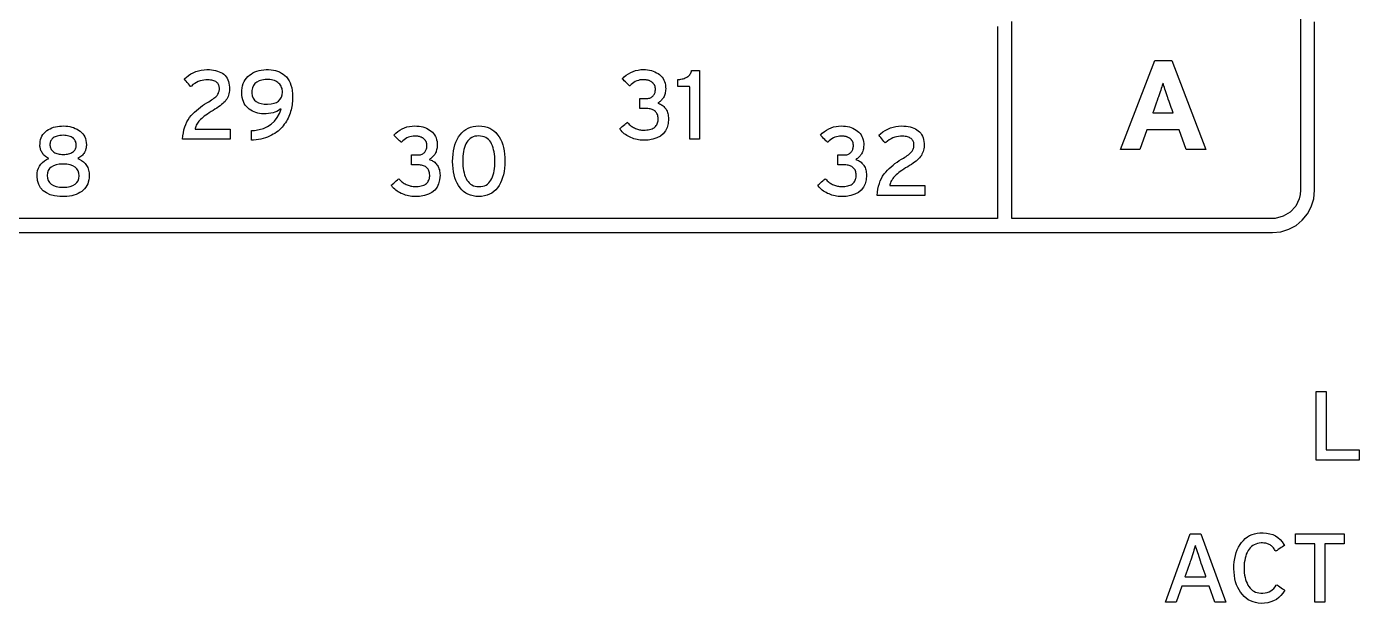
# Model space of a CAD drawing. Extents: x 1 to 47.7, y 0.2 to 33.4.
# Drawn here: x 35.679 to 37.569, y 12.857 to 13.676 of the extents above; entities that cross this region are included whole.
import ezdxf

# ---------------------------------------------------------------- set-up
doc = ezdxf.new("R2010")
doc.units = 0
doc.header["$MEASUREMENT"] = 0
doc.layers.add('6_0____DWG', color=7, linetype='CONTINUOUS')

msp = doc.modelspace()

# ---------------------------------------------------------------- linework, layer by layer
at = {"layer": '6_0____DWG'}
for points in [[(37.4859, 13.6965), (37.4859, 13.6566), (37.4859, 13.6194), (37.4859, 13.5851), (37.4859, 13.5539), (37.4859, 13.5262), (37.4859, 13.5136), (37.4859, 13.502), (37.4859, 13.4914), (37.4859, 13.4817), (37.4859, 13.4731), (37.4859, 13.4655), (37.4859, 13.459), (37.4859, 13.4537), (37.4859, 13.4494), (37.4859, 13.4464), (37.4859, 13.4445), (37.4859, 13.4439), (37.4859, 13.4439), (37.4855, 13.4378), (37.4841, 13.432), (37.4791, 13.4215), (37.4714, 13.413), (37.4615, 13.407), (37.45, 13.4041), (37.447, 13.4039), (37.4449, 13.4039), (37.4428, 13.4039), (37.4395, 13.4039), (37.4353, 13.4039), (37.4301, 13.4039), (37.4169, 13.4039), (37.4006, 13.4039), (37.3815, 13.4039), (37.3602, 13.4039), (37.337, 13.4039), (37.3125, 13.4039), (37.2611, 13.4039), (37.2097, 13.4039), (37.1851, 13.4039), (37.1619, 13.4039), (37.1406, 13.4039), (37.1215, 13.4039), (37.1052, 13.4039), (37.0921, 13.4039), (37.0868, 13.4039), (37.0826, 13.4039), (37.0794, 13.4039), (37.0772, 13.4039), (37.0762, 13.4039), (37.0762, 13.4041), (37.0762, 13.4072), (37.0762, 13.4137), (37.0762, 13.4233), (37.0762, 13.4355), (37.0762, 13.4501), (37.0762, 13.4666), (37.0762, 13.4847), (37.0762, 13.5241), (37.0762, 13.5656), (37.0762, 13.606), (37.0762, 13.625), (37.0762, 13.6426), (37.0762, 13.6585), (37.0762, 13.6723), (37.0762, 13.6837)], [(35.608, 13.3839), (35.7068, 13.3839), (35.8036, 13.3839), (35.8983, 13.3839), (35.9909, 13.3839), (36.0812, 13.3839), (36.1692, 13.3839), (36.2548, 13.3839), (36.338, 13.3839), (36.4188, 13.3839), (36.497, 13.3839), (36.5726, 13.3839), (36.6455, 13.3839), (36.7157, 13.3839), (36.783, 13.3839), (36.8475, 13.3839), (36.9091, 13.3839), (36.9677, 13.3839), (37.0232, 13.3839), (37.0756, 13.3839), (37.1248, 13.3839), (37.1708, 13.3839), (37.1926, 13.3839), (37.2135, 13.3839), (37.2335, 13.3839), (37.2528, 13.3839), (37.2711, 13.3839), (37.2886, 13.3839), (37.3052, 13.3839), (37.321, 13.3839), (37.3358, 13.3839), (37.3497, 13.3839), (37.3628, 13.3839), (37.3749, 13.3839), (37.3861, 13.3839), (37.3963, 13.3839), (37.4056, 13.3839), (37.414, 13.3839), (37.4214, 13.3839), (37.4279, 13.3839), (37.4334, 13.3839), (37.4379, 13.3839), (37.4414, 13.3839), (37.4439, 13.3839), (37.4454, 13.3839), (37.446, 13.3839), (37.458, 13.3851), (37.4693, 13.3886), (37.4795, 13.3941), (37.4884, 13.4015), (37.4957, 13.4104), (37.5012, 13.4206), (37.5047, 13.4318), (37.5059, 13.4439), (37.5059, 13.445), (37.5059, 13.4483), (37.5059, 13.4537), (37.5059, 13.4611), (37.5059, 13.4705), (37.5059, 13.4817), (37.5059, 13.4948), (37.5059, 13.5096), (37.5059, 13.5262), (37.5059, 13.5443), (37.5059, 13.564), (37.5059, 13.5851), (37.5059, 13.6076), (37.5059, 13.6315), (37.5059, 13.6566), (37.5059, 13.683)], [(37.0562, 13.6764), (37.0562, 13.6633), (37.0562, 13.6481), (37.0562, 13.631), (37.0562, 13.6125), (37.0562, 13.5928), (37.0562, 13.5517), (37.0562, 13.5106), (37.0562, 13.491), (37.0562, 13.4725), (37.0562, 13.4554), (37.0562, 13.4401), (37.0562, 13.4271), (37.0562, 13.4166), (37.0562, 13.409), (37.0562, 13.4047), (37.0562, 13.4039), (37.0557, 13.4039), (37.0532, 13.4039), (37.0487, 13.4039), (37.0421, 13.4039), (37.0334, 13.4039), (37.0228, 13.4039), (37.0101, 13.4039), (36.9955, 13.4039), (36.979, 13.4039), (36.9605, 13.4039), (36.9402, 13.4039), (36.918, 13.4039), (36.8939, 13.4039), (36.8681, 13.4039), (36.8404, 13.4039), (36.811, 13.4039), (36.7799, 13.4039), (36.747, 13.4039), (36.7125, 13.4039), (36.6763, 13.4039), (36.6384, 13.4039), (36.599, 13.4039), (36.5579, 13.4039), (36.5153, 13.4039), (36.4712, 13.4039), (36.4255, 13.4039), (36.3784, 13.4039), (36.3298, 13.4039), (36.2797, 13.4039), (36.2283, 13.4039), (36.1754, 13.4039), (36.1212, 13.4039), (36.0656, 13.4039), (36.0088, 13.4039), (35.9506, 13.4039), (35.8912, 13.4039), (35.8306, 13.4039), (35.7687, 13.4039), (35.7056, 13.4039), (35.6414, 13.4039)], [(37.3239, 13.5018), (37.3139, 13.5299), (37.2677, 13.5299), (37.2578, 13.5018), (37.2307, 13.5018), (37.2791, 13.6281), (37.3036, 13.6281), (37.3517, 13.5018), (37.3239, 13.5018)], [(37.5083, 13.0609), (37.5083, 13.1581), (37.5224, 13.1581), (37.5224, 13.0752), (37.5693, 13.0752), (37.5693, 13.0609), (37.5083, 13.0609)], [(37.3645, 12.859), (37.3563, 12.882), (37.3174, 12.882), (37.3094, 12.859), (37.2942, 12.859), (37.3292, 12.9561), (37.3447, 12.9561), (37.3801, 12.859), (37.3645, 12.859)], [(37.5204, 12.9419), (37.5204, 12.859), (37.5063, 12.859), (37.5063, 12.9419), (37.4788, 12.9419), (37.4788, 12.9561), (37.5479, 12.9561), (37.5479, 12.9419), (37.5204, 12.9419)]]:
    msp.add_lwpolyline(points, dxfattribs=at)
for points in [[(35.9002, 13.5166), (35.9006, 13.5212), (35.9013, 13.5257), (35.9022, 13.5298), (35.9033, 13.5338), (35.9046, 13.5375), (35.9062, 13.541), (35.908, 13.5442), (35.9101, 13.5472), (35.9123, 13.5499), (35.9148, 13.5525), (35.9173, 13.555), (35.92, 13.5574), (35.9227, 13.5598), (35.9255, 13.562), (35.9285, 13.5641), (35.9315, 13.5661), (35.9347, 13.5681), (35.9374, 13.5697), (35.9394, 13.5709), (35.9413, 13.5722), (35.943, 13.5733), (35.9445, 13.5745), (35.9459, 13.5756), (35.9472, 13.5766), (35.9482, 13.5777), (35.9491, 13.5786), (35.9498, 13.5796), (35.9504, 13.5806), (35.951, 13.5816), (35.9514, 13.5826), (35.9518, 13.5836), (35.9521, 13.5847), (35.9523, 13.5857), (35.9524, 13.5868), (35.9525, 13.5879), (35.9524, 13.5892), (35.9523, 13.5905), (35.952, 13.5917), (35.9517, 13.5928), (35.9512, 13.5939), (35.9506, 13.5949), (35.95, 13.5958), (35.9492, 13.5966), (35.9483, 13.5974), (35.9472, 13.5982), (35.946, 13.5988), (35.9447, 13.5994), (35.9432, 13.5998), (35.9416, 13.6002), (35.9398, 13.6005), (35.9379, 13.6007), (35.9358, 13.6008), (35.9334, 13.6008), (35.9306, 13.6005), (35.9278, 13.6), (35.9251, 13.5993), (35.9225, 13.5983), (35.9199, 13.5971), (35.9174, 13.5956), (35.915, 13.594), (35.9127, 13.592), (35.9116, 13.5912), (35.9109, 13.592), (35.9098, 13.5934), (35.9084, 13.5951), (35.9069, 13.5969), (35.9054, 13.5988), (35.9041, 13.6004), (35.9031, 13.6016), (35.9027, 13.6021), (35.9051, 13.6043), (35.9084, 13.6069), (35.9118, 13.6091), (35.9154, 13.6109), (35.919, 13.6124), (35.9228, 13.6137), (35.9267, 13.6145), (35.9307, 13.6151), (35.9348, 13.6153), (35.9382, 13.6152), (35.9413, 13.615), (35.9443, 13.6146), (35.9471, 13.614), (35.9497, 13.6132), (35.9522, 13.6123), (35.9545, 13.6113), (35.9567, 13.61), (35.9586, 13.6086), (35.9604, 13.6069), (35.962, 13.6051), (35.9633, 13.6031), (35.9644, 13.6009), (35.9654, 13.5986), (35.966, 13.5961), (35.9665, 13.5933), (35.9668, 13.5905), (35.9668, 13.5877), (35.9667, 13.5853), (35.9664, 13.5831), (35.966, 13.5809), (35.9654, 13.5789), (35.9647, 13.5769), (35.9638, 13.5751), (35.9629, 13.5734), (35.9617, 13.5718), (35.9604, 13.5702), (35.9589, 13.5687), (35.9572, 13.5672), (35.9553, 13.5656), (35.9533, 13.564), (35.9511, 13.5624), (35.9487, 13.5607), (35.9462, 13.5591), (35.9435, 13.5574), (35.9406, 13.5556), (35.9379, 13.5539), (35.9354, 13.5522), (35.933, 13.5506), (35.9309, 13.549), (35.929, 13.5475), (35.9273, 13.546), (35.9258, 13.5446), (35.9245, 13.5433), (35.9233, 13.5419), (35.9223, 13.5405), (35.9213, 13.5391), (35.9205, 13.5377), (35.9197, 13.5362), (35.9191, 13.5347), (35.9186, 13.5332), (35.9181, 13.5317), (35.9181, 13.5307), (35.921, 13.5307), (35.9266, 13.5307), (35.934, 13.5307), (35.9424, 13.5307), (35.9508, 13.5307), (35.9583, 13.5307), (35.9642, 13.5307), (35.9674, 13.5307), (35.9678, 13.5305), (35.9678, 13.5295), (35.9678, 13.5278), (35.9678, 13.5256), (35.9678, 13.5232), (35.9678, 13.5209), (35.9678, 13.5188), (35.9678, 13.5173), (35.9678, 13.5166), (35.9663, 13.5166), (35.9606, 13.5166), (35.9518, 13.5166), (35.941, 13.5166), (35.9295, 13.5166), (35.9185, 13.5166), (35.9092, 13.5166), (35.9027, 13.5166)], [(36.0563, 13.5766), (36.0563, 13.5743), (36.0562, 13.5721), (36.056, 13.5698), (36.0558, 13.5675), (36.0555, 13.5652), (36.0551, 13.5629), (36.0546, 13.5606), (36.0541, 13.5582), (36.0534, 13.5558), (36.0527, 13.5535), (36.0518, 13.5511), (36.0508, 13.5488), (36.0498, 13.5465), (36.0486, 13.5442), (36.0474, 13.542), (36.046, 13.5398), (36.0445, 13.5377), (36.043, 13.5356), (36.0413, 13.5336), (36.0395, 13.5316), (36.0376, 13.5298), (36.0356, 13.5281), (36.0335, 13.5264), (36.0312, 13.5248), (36.0288, 13.5234), (36.0263, 13.522), (36.0236, 13.5207), (36.0208, 13.5195), (36.0178, 13.5184), (36.0147, 13.5175), (36.0114, 13.5167), (36.0081, 13.5161), (36.0045, 13.5156), (36.0009, 13.5152), (35.998, 13.515), (35.998, 13.5158), (35.998, 13.5173), (35.998, 13.5193), (35.998, 13.5216), (35.998, 13.5239), (35.998, 13.526), (35.998, 13.5277), (35.998, 13.5286), (36.002, 13.529), (36.0089, 13.5301), (36.0152, 13.5319), (36.0209, 13.5346), (36.026, 13.538), (36.0305, 13.5421), (36.0343, 13.5471), (36.0375, 13.5528), (36.0401, 13.5593), (36.0387, 13.5589), (36.0364, 13.5573), (36.034, 13.556), (36.0313, 13.5549), (36.0285, 13.554), (36.0254, 13.5533), (36.0222, 13.5528), (36.0188, 13.5526), (36.0152, 13.5525), (36.0123, 13.5527), (36.0095, 13.553), (36.0068, 13.5535), (36.0042, 13.5542), (36.0016, 13.5552), (35.9992, 13.5563), (35.9969, 13.5576), (35.9947, 13.5591), (35.9926, 13.5609), (35.9907, 13.5628), (35.989, 13.5649), (35.9876, 13.5673), (35.9864, 13.5698), (35.9855, 13.5726), (35.9848, 13.5756), (35.9843, 13.5788), (35.9841, 13.5822), (35.9842, 13.5857), (35.9846, 13.5892), (35.9853, 13.5924), (35.9862, 13.5954), (35.9874, 13.5982), (35.9889, 13.6008), (35.9907, 13.6031), (35.9928, 13.6053), (35.9951, 13.6073), (35.9975, 13.609), (36.0001, 13.6106), (36.0028, 13.6119), (36.0057, 13.613), (36.0088, 13.6139), (36.0119, 13.6146), (36.0153, 13.615), (36.0187, 13.6153), (36.0223, 13.6153), (36.0257, 13.6151), (36.029, 13.6146), (36.0321, 13.6139), (36.035, 13.613), (36.0378, 13.6119), (36.0405, 13.6104), (36.043, 13.6088), (36.0454, 13.6069), (36.0476, 13.6048), (36.0496, 13.6023), (36.0513, 13.5995), (36.0528, 13.5964), (36.054, 13.5931), (36.055, 13.5894), (36.0557, 13.5854), (36.0562, 13.5811)], [(36.5894, 13.5454), (36.5889, 13.539), (36.5874, 13.5333), (36.5851, 13.5284), (36.582, 13.5243), (36.5779, 13.5209), (36.573, 13.5183), (36.5672, 13.5164), (36.5605, 13.5153), (36.5538, 13.515), (36.5515, 13.5151), (36.5493, 13.5153), (36.547, 13.5157), (36.5448, 13.5161), (36.5426, 13.5166), (36.5405, 13.5172), (36.5383, 13.5179), (36.5362, 13.5187), (36.5342, 13.5196), (36.5321, 13.5207), (36.5302, 13.5218), (36.5284, 13.523), (36.5267, 13.5242), (36.5251, 13.5256), (36.5236, 13.527), (36.5222, 13.5286), (36.5209, 13.5302), (36.5203, 13.5312), (36.521, 13.5318), (36.5222, 13.5329), (36.5238, 13.5343), (36.5256, 13.5358), (36.5274, 13.5374), (36.529, 13.5388), (36.5303, 13.5399), (36.5309, 13.5405), (36.5316, 13.5398), (36.5327, 13.5386), (36.5338, 13.5375), (36.535, 13.5365), (36.5361, 13.5355), (36.5374, 13.5346), (36.5386, 13.5338), (36.5399, 13.533), (36.5413, 13.5324), (36.5427, 13.5317), (36.5441, 13.5312), (36.5455, 13.5307), (36.5469, 13.5303), (36.5483, 13.53), (36.5497, 13.5297), (36.5511, 13.5295), (36.5525, 13.5294), (36.5539, 13.5294), (36.5563, 13.5294), (36.5586, 13.5296), (36.5608, 13.5298), (36.5627, 13.5302), (36.5646, 13.5307), (36.5662, 13.5313), (36.5677, 13.532), (36.569, 13.5328), (36.5702, 13.5337), (36.5712, 13.5347), (36.572, 13.5358), (36.5728, 13.5369), (36.5734, 13.5382), (36.5739, 13.5395), (36.5743, 13.5409), (36.5746, 13.5424), (36.5747, 13.544), (36.5748, 13.5457), (36.5747, 13.5473), (36.5745, 13.5489), (36.5741, 13.5503), (36.5737, 13.5516), (36.5731, 13.5529), (36.5725, 13.554), (36.5717, 13.555), (36.5708, 13.556), (36.5697, 13.5568), (36.5686, 13.5575), (36.5674, 13.5581), (36.5661, 13.5587), (36.5648, 13.5591), (36.5634, 13.5595), (36.5619, 13.5598), (36.5603, 13.5599), (36.5587, 13.56), (36.5576, 13.5601), (36.5571, 13.5601), (36.5561, 13.5601), (36.5547, 13.5601), (36.5533, 13.5601), (36.5518, 13.5601), (36.5505, 13.5601), (36.5495, 13.5601), (36.5489, 13.5601), (36.5489, 13.5602), (36.5489, 13.5612), (36.5489, 13.5629), (36.5489, 13.5651), (36.5489, 13.5674), (36.5489, 13.5698), (36.5489, 13.5718), (36.5489, 13.5733), (36.5489, 13.5741), (36.549, 13.5741), (36.5497, 13.5741), (36.5508, 13.5741), (36.5522, 13.5741), (36.5536, 13.5741), (36.5551, 13.5741), (36.5563, 13.5741), (36.5572, 13.5741), (36.5576, 13.5741), (36.5588, 13.5742), (36.5602, 13.5743), (36.5616, 13.5746), (36.5628, 13.5749), (36.5639, 13.5754), (36.565, 13.5759), (36.566, 13.5766), (36.5668, 13.5773), (36.5676, 13.5782), (36.5683, 13.5791), (36.5689, 13.58), (36.5695, 13.581), (36.5699, 13.582), (36.5703, 13.583), (36.5705, 13.5841), (36.5707, 13.5853), (36.5708, 13.5865), (36.5709, 13.5876), (36.5709, 13.5881), (36.5708, 13.5886), (36.5708, 13.589), (36.5707, 13.5895), (36.5706, 13.5901), (36.5706, 13.5906), (36.5704, 13.5911), (36.5703, 13.5916), (36.5701, 13.5922), (36.5699, 13.5927), (36.5697, 13.5932), (36.5694, 13.5937), (36.5691, 13.5942), (36.5687, 13.5947), (36.5683, 13.5952), (36.5679, 13.5956), (36.5675, 13.5961), (36.567, 13.5965), (36.5666, 13.597), (36.566, 13.5974), (36.5655, 13.5978), (36.5649, 13.5982), (36.5643, 13.5986), (36.5636, 13.5989), (36.5629, 13.5993), (36.5622, 13.5996), (36.5614, 13.5999), (36.5606, 13.6001), (36.5597, 13.6003), (36.5588, 13.6005), (36.5578, 13.6007), (36.5568, 13.6008), (36.5557, 13.6009), (36.5546, 13.6009), (36.5535, 13.6009), (36.5514, 13.6009), (36.549, 13.6006), (36.5467, 13.6), (36.5445, 13.5993), (36.5424, 13.5983), (36.5404, 13.5971), (36.5384, 13.5957), (36.5365, 13.594), (36.5347, 13.5922), (36.5342, 13.5921), (36.5333, 13.593), (36.5319, 13.5944), (36.5303, 13.596), (36.5285, 13.5978), (36.5268, 13.5994), (36.5254, 13.6008), (36.5244, 13.6018), (36.524, 13.6022), (36.5268, 13.6049), (36.5296, 13.6074), (36.5326, 13.6095), (36.5358, 13.6113), (36.5391, 13.6128), (36.5426, 13.6139), (36.5462, 13.6147), (36.55, 13.6152), (36.5538, 13.6153), (36.5568, 13.6152), (36.5597, 13.6149), (36.5625, 13.6145), (36.5652, 13.6138), (36.5677, 13.613), (36.5702, 13.6121), (36.5725, 13.6109), (36.5747, 13.6096), (36.5768, 13.6081), (36.5786, 13.6064), (36.5803, 13.6046), (36.5817, 13.6026), (36.5829, 13.6005), (36.5839, 13.5982), (36.5846, 13.5958), (36.5852, 13.5933), (36.5854, 13.5905), (36.5855, 13.5881), (36.5854, 13.5862), (36.5852, 13.5845), (36.5849, 13.5828), (36.5846, 13.5812), (36.5842, 13.5798), (36.5837, 13.5784), (36.5832, 13.5771), (36.5825, 13.5759), (36.5818, 13.5748), (36.581, 13.5737), (36.5802, 13.5727), (36.5794, 13.5718), (36.5785, 13.5709), (36.5775, 13.57), (36.5765, 13.5693), (36.5755, 13.5685), (36.5744, 13.5679), (36.5752, 13.5674), (36.5766, 13.5668), (36.578, 13.5662), (36.5794, 13.5655), (36.5806, 13.5646), (36.5818, 13.5637), (36.5829, 13.5627), (36.584, 13.5616), (36.5849, 13.5603), (36.5859, 13.559), (36.5867, 13.5577), (36.5874, 13.5562), (36.588, 13.5546), (36.5885, 13.553), (36.5889, 13.5512), (36.5891, 13.5494), (36.5893, 13.5475)], [(36.6195, 13.5166), (36.6195, 13.5194), (36.6195, 13.527), (36.6195, 13.5379), (36.6195, 13.5506), (36.6195, 13.5636), (36.6195, 13.5756), (36.6195, 13.585), (36.6195, 13.5904), (36.6193, 13.5911), (36.6181, 13.5911), (36.616, 13.5911), (36.6133, 13.5911), (36.6104, 13.5911), (36.6076, 13.5911), (36.6051, 13.5911), (36.6034, 13.5911), (36.6028, 13.5911), (36.6028, 13.5915), (36.6028, 13.5925), (36.6028, 13.594), (36.6028, 13.5957), (36.6028, 13.5974), (36.6028, 13.599), (36.6028, 13.6003), (36.6028, 13.601), (36.6037, 13.6012), (36.6054, 13.6014), (36.607, 13.6017), (36.6086, 13.602), (36.6101, 13.6024), (36.6115, 13.6028), (36.6129, 13.6034), (36.6143, 13.6039), (36.6155, 13.6046), (36.6167, 13.6053), (36.6178, 13.6061), (36.6188, 13.607), (36.6196, 13.608), (36.6204, 13.6091), (36.621, 13.6103), (36.6216, 13.6116), (36.622, 13.613), (36.6223, 13.6138), (36.6231, 13.6138), (36.6246, 13.6138), (36.6264, 13.6138), (36.6284, 13.6138), (36.6303, 13.6138), (36.632, 13.6138), (36.6331, 13.6138), (36.6336, 13.6138), (36.6336, 13.61), (36.6336, 13.6001), (36.6336, 13.586), (36.6336, 13.5694), (36.6336, 13.5524), (36.6336, 13.5368), (36.6336, 13.5246), (36.6336, 13.5175), (36.6334, 13.5166), (36.6324, 13.5166), (36.6306, 13.5166), (36.6284, 13.5166), (36.6259, 13.5166), (36.6235, 13.5166), (36.6215, 13.5166), (36.62, 13.5166)], [(36.042, 13.5834), (36.0419, 13.5852), (36.0417, 13.5869), (36.0413, 13.5885), (36.0407, 13.5901), (36.04, 13.5916), (36.0391, 13.593), (36.0381, 13.5944), (36.0369, 13.5957), (36.0355, 13.5969), (36.034, 13.5979), (36.0323, 13.5989), (36.0304, 13.5996), (36.0284, 13.6002), (36.0263, 13.6007), (36.024, 13.601), (36.0215, 13.6012), (36.0173, 13.6011), (36.0127, 13.6004), (36.0087, 13.5992), (36.0054, 13.5976), (36.0027, 13.5954), (36.0006, 13.5927), (35.9992, 13.5894), (35.9985, 13.5857), (35.9984, 13.5816), (35.9991, 13.5779), (36.0003, 13.5747), (36.0022, 13.572), (36.0047, 13.5698), (36.0078, 13.5681), (36.0115, 13.567), (36.0158, 13.5663), (36.0208, 13.5662), (36.0257, 13.5666), (36.0299, 13.5674), (36.0335, 13.5688), (36.0365, 13.5707), (36.0388, 13.5731), (36.0405, 13.576), (36.0416, 13.5794)], [(37.2972, 13.5768), (37.2962, 13.5797), (37.2952, 13.5824), (37.2944, 13.585), (37.2936, 13.5875), (37.2928, 13.5898), (37.2921, 13.5921), (37.2915, 13.5942), (37.2909, 13.5961), (37.2904, 13.595), (37.2898, 13.5929), (37.2891, 13.5907), (37.2884, 13.5884), (37.2876, 13.586), (37.2868, 13.5835), (37.2859, 13.5808), (37.2849, 13.578), (37.2844, 13.5765), (37.2837, 13.5746), (37.2826, 13.5714), (37.2812, 13.5675), (37.2797, 13.5633), (37.2783, 13.5593), (37.2772, 13.5562), (37.2765, 13.5542), (37.2766, 13.5539), (37.2786, 13.5539), (37.2824, 13.5539), (37.2872, 13.5539), (37.2924, 13.5539), (37.2975, 13.5539), (37.3017, 13.5539), (37.3045, 13.5539), (37.3053, 13.5539), (37.3048, 13.5552), (37.3039, 13.558), (37.3026, 13.5616), (37.3011, 13.5658), (37.2996, 13.5699), (37.2984, 13.5734), (37.2975, 13.5759)], [(35.7678, 13.4648), (35.7676, 13.4616), (35.7672, 13.4586), (35.7665, 13.4557), (35.7656, 13.453), (35.7644, 13.4506), (35.763, 13.4482), (35.7613, 13.4461), (35.7593, 13.4442), (35.7571, 13.4424), (35.7547, 13.4408), (35.7521, 13.4394), (35.7493, 13.4381), (35.7462, 13.4371), (35.743, 13.4363), (35.7396, 13.4357), (35.736, 13.4352), (35.7323, 13.435), (35.726, 13.4351), (35.7187, 13.436), (35.7124, 13.4377), (35.707, 13.4401), (35.7025, 13.4434), (35.6989, 13.4473), (35.6963, 13.4521), (35.6946, 13.4576), (35.6939, 13.4639), (35.694, 13.4683), (35.6946, 13.4719), (35.6957, 13.4753), (35.6971, 13.4784), (35.699, 13.4811), (35.7014, 13.4836), (35.7042, 13.4858), (35.7074, 13.4876), (35.7103, 13.4891), (35.7087, 13.49), (35.7073, 13.4908), (35.706, 13.4918), (35.7047, 13.4927), (35.7036, 13.4938), (35.7027, 13.4949), (35.7018, 13.496), (35.7011, 13.4972), (35.7004, 13.4984), (35.6998, 13.4996), (35.6993, 13.5008), (35.6988, 13.502), (35.6985, 13.5031), (35.6982, 13.5042), (35.698, 13.5053), (35.6979, 13.5064), (35.6979, 13.5075), (35.698, 13.5101), (35.6983, 13.5131), (35.6989, 13.5159), (35.6997, 13.5185), (35.7008, 13.5209), (35.7022, 13.5232), (35.7038, 13.5252), (35.7056, 13.5271), (35.7077, 13.5288), (35.7099, 13.5302), (35.7122, 13.5314), (35.7146, 13.5325), (35.7172, 13.5334), (35.7199, 13.5341), (35.7227, 13.5346), (35.7256, 13.535), (35.7287, 13.5352), (35.7318, 13.5353), (35.7348, 13.5351), (35.7376, 13.5348), (35.7404, 13.5343), (35.7431, 13.5337), (35.7457, 13.5329), (35.7481, 13.5319), (35.7505, 13.5307), (35.7528, 13.5294), (35.755, 13.5279), (35.757, 13.5262), (35.7587, 13.5242), (35.7602, 13.5221), (35.7614, 13.5198), (35.7624, 13.5173), (35.7631, 13.5146), (35.7635, 13.5116), (35.7638, 13.5085), (35.7638, 13.5076), (35.7638, 13.5071), (35.7637, 13.5066), (35.7637, 13.5061), (35.7636, 13.5056), (35.7635, 13.505), (35.7635, 13.5045), (35.7634, 13.5039), (35.7632, 13.5034), (35.7631, 13.5027), (35.7629, 13.5021), (35.7627, 13.5015), (35.7625, 13.5009), (35.7623, 13.5003), (35.762, 13.4996), (35.7617, 13.499), (35.7614, 13.4984), (35.7609, 13.4975), (35.7601, 13.4962), (35.7592, 13.495), (35.7582, 13.4939), (35.7571, 13.4928), (35.7559, 13.4918), (35.7546, 13.4909), (35.7531, 13.49), (35.7516, 13.4892), (35.7537, 13.488), (35.7569, 13.4863), (35.7597, 13.4843), (35.7621, 13.4819), (35.7641, 13.4792), (35.7656, 13.4761), (35.7668, 13.4727), (35.7675, 13.4689)], [(36.2654, 13.4654), (36.2648, 13.4589), (36.2634, 13.4533), (36.2611, 13.4484), (36.2579, 13.4442), (36.2539, 13.4408), (36.2489, 13.4382), (36.2432, 13.4364), (36.2365, 13.4353), (36.2297, 13.435), (36.2275, 13.4351), (36.2252, 13.4353), (36.223, 13.4356), (36.2208, 13.436), (36.2186, 13.4365), (36.2164, 13.4371), (36.2143, 13.4378), (36.2122, 13.4387), (36.2101, 13.4396), (36.2081, 13.4406), (36.2062, 13.4417), (36.2044, 13.4429), (36.2027, 13.4442), (36.2011, 13.4455), (36.1996, 13.447), (36.1982, 13.4485), (36.1969, 13.4501), (36.1963, 13.4511), (36.1969, 13.4517), (36.1982, 13.4528), (36.1998, 13.4542), (36.2016, 13.4558), (36.2034, 13.4573), (36.205, 13.4587), (36.2062, 13.4598), (36.2069, 13.4604), (36.2076, 13.4598), (36.2086, 13.4586), (36.2098, 13.4575), (36.2109, 13.4564), (36.2121, 13.4555), (36.2133, 13.4546), (36.2146, 13.4537), (36.2159, 13.453), (36.2172, 13.4523), (36.2186, 13.4517), (36.22, 13.4511), (36.2214, 13.4507), (36.2228, 13.4503), (36.2242, 13.4499), (36.2256, 13.4497), (36.2271, 13.4495), (36.2285, 13.4494), (36.2299, 13.4493), (36.2322, 13.4494), (36.2346, 13.4495), (36.2367, 13.4498), (36.2387, 13.4502), (36.2405, 13.4506), (36.2422, 13.4512), (36.2437, 13.4519), (36.245, 13.4528), (36.2461, 13.4537), (36.2471, 13.4547), (36.248, 13.4557), (36.2487, 13.4569), (36.2494, 13.4581), (36.2499, 13.4595), (36.2503, 13.4609), (36.2505, 13.4624), (36.2507, 13.464), (36.2507, 13.4656), (36.2506, 13.4673), (36.2504, 13.4688), (36.2501, 13.4702), (36.2496, 13.4716), (36.2491, 13.4728), (36.2484, 13.474), (36.2476, 13.475), (36.2467, 13.4759), (36.2457, 13.4768), (36.2446, 13.4775), (36.2434, 13.4781), (36.2421, 13.4786), (36.2407, 13.4791), (36.2393, 13.4794), (36.2378, 13.4797), (36.2363, 13.4799), (36.2346, 13.48), (36.2336, 13.48), (36.233, 13.48), (36.232, 13.48), (36.2307, 13.48), (36.2292, 13.48), (36.2278, 13.48), (36.2265, 13.48), (36.2254, 13.48), (36.2249, 13.48), (36.2248, 13.4802), (36.2248, 13.4812), (36.2248, 13.4829), (36.2248, 13.485), (36.2248, 13.4874), (36.2248, 13.4897), (36.2248, 13.4918), (36.2248, 13.4933), (36.2248, 13.4941), (36.225, 13.4941), (36.2257, 13.4941), (36.2268, 13.4941), (36.2281, 13.4941), (36.2296, 13.4941), (36.231, 13.4941), (36.2322, 13.4941), (36.2331, 13.4941), (36.2335, 13.4941), (36.2348, 13.4941), (36.2362, 13.4943), (36.2375, 13.4945), (36.2387, 13.4949), (36.2399, 13.4953), (36.2409, 13.4959), (36.2419, 13.4965), (36.2428, 13.4973), (36.2436, 13.4981), (36.2443, 13.499), (36.2449, 13.4999), (36.2454, 13.5009), (36.2458, 13.5019), (36.2462, 13.503), (36.2465, 13.5041), (36.2467, 13.5052), (36.2468, 13.5064), (36.2468, 13.5075), (36.2468, 13.508), (36.2468, 13.5085), (36.2467, 13.509), (36.2467, 13.5095), (36.2466, 13.51), (36.2465, 13.5105), (36.2464, 13.511), (36.2463, 13.5116), (36.2461, 13.5121), (36.2459, 13.5126), (36.2456, 13.5132), (36.2453, 13.5137), (36.245, 13.5142), (36.2447, 13.5146), (36.2443, 13.5151), (36.2439, 13.5156), (36.2435, 13.516), (36.243, 13.5165), (36.2425, 13.5169), (36.242, 13.5174), (36.2414, 13.5178), (36.2408, 13.5182), (36.2402, 13.5185), (36.2395, 13.5189), (36.2389, 13.5192), (36.2381, 13.5195), (36.2374, 13.5198), (36.2365, 13.5201), (36.2356, 13.5203), (36.2347, 13.5205), (36.2337, 13.5206), (36.2327, 13.5207), (36.2317, 13.5208), (36.2306, 13.5209), (36.2294, 13.5209), (36.2273, 13.5208), (36.225, 13.5205), (36.2227, 13.52), (36.2205, 13.5192), (36.2184, 13.5183), (36.2163, 13.5171), (36.2144, 13.5156), (36.2125, 13.514), (36.2107, 13.5121), (36.2102, 13.5121), (36.2093, 13.513), (36.2079, 13.5143), (36.2062, 13.516), (36.2045, 13.5177), (36.2028, 13.5194), (36.2014, 13.5208), (36.2004, 13.5217), (36.2, 13.5221), (36.2027, 13.5249), (36.2056, 13.5273), (36.2086, 13.5295), (36.2118, 13.5312), (36.2151, 13.5327), (36.2185, 13.5338), (36.2222, 13.5346), (36.2259, 13.5351), (36.2297, 13.5353), (36.2327, 13.5352), (36.2356, 13.5349), (36.2384, 13.5344), (36.2411, 13.5338), (36.2437, 13.533), (36.2461, 13.532), (36.2484, 13.5309), (36.2506, 13.5295), (36.2527, 13.528), (36.2546, 13.5264), (36.2562, 13.5246), (36.2577, 13.5226), (36.2589, 13.5205), (36.2598, 13.5182), (36.2606, 13.5158), (36.2611, 13.5132), (36.2614, 13.5105), (36.2614, 13.508), (36.2613, 13.5062), (36.2611, 13.5044), (36.2609, 13.5028), (36.2605, 13.5012), (36.2601, 13.4997), (36.2597, 13.4983), (36.2591, 13.497), (36.2585, 13.4959), (36.2578, 13.4947), (36.257, 13.4937), (36.2562, 13.4927), (36.2553, 13.4917), (36.2544, 13.4908), (36.2535, 13.49), (36.2525, 13.4892), (36.2514, 13.4885), (36.2503, 13.4878), (36.2511, 13.4873), (36.2526, 13.4868), (36.254, 13.4862), (36.2553, 13.4854), (36.2566, 13.4846), (36.2578, 13.4837), (36.2589, 13.4826), (36.2599, 13.4815), (36.2609, 13.4803), (36.2618, 13.479), (36.2626, 13.4776), (36.2633, 13.4761), (36.2639, 13.4746), (36.2644, 13.4729), (36.2648, 13.4712), (36.2651, 13.4693), (36.2653, 13.4674)], [(36.3575, 13.4853), (36.3574, 13.4801), (36.357, 13.4752), (36.3563, 13.4706), (36.3554, 13.4661), (36.3542, 13.4619), (36.3528, 13.458), (36.3511, 13.4543), (36.3492, 13.4508), (36.3469, 13.4476), (36.3445, 13.4447), (36.3418, 13.4422), (36.3388, 13.44), (36.3356, 13.4383), (36.3321, 13.4369), (36.3284, 13.4359), (36.3244, 13.4352), (36.3202, 13.435), (36.3161, 13.4352), (36.3122, 13.4359), (36.3085, 13.4369), (36.305, 13.4382), (36.3019, 13.44), (36.2989, 13.4421), (36.2962, 13.4446), (36.2938, 13.4474), (36.2916, 13.4506), (36.2896, 13.454), (36.2879, 13.4577), (36.2865, 13.4616), (36.2853, 13.4658), (36.2844, 13.4702), (36.2838, 13.4749), (36.2834, 13.4798), (36.2832, 13.485), (36.2834, 13.4902), (36.2838, 13.4951), (36.2844, 13.4998), (36.2853, 13.5042), (36.2865, 13.5084), (36.288, 13.5124), (36.2897, 13.5161), (36.2917, 13.5196), (36.2939, 13.5228), (36.2964, 13.5257), (36.2991, 13.5282), (36.3021, 13.5303), (36.3053, 13.5321), (36.3087, 13.5335), (36.3124, 13.5344), (36.3163, 13.535), (36.3205, 13.5353), (36.3247, 13.535), (36.3286, 13.5344), (36.3323, 13.5334), (36.3358, 13.532), (36.339, 13.5303), (36.3419, 13.5282), (36.3446, 13.5258), (36.3471, 13.5229), (36.3493, 13.5197), (36.3512, 13.5163), (36.3529, 13.5126), (36.3543, 13.5087), (36.3554, 13.5045), (36.3563, 13.5001), (36.357, 13.4954), (36.3574, 13.4905)], [(36.8703, 13.4654), (36.8697, 13.4589), (36.8683, 13.4533), (36.866, 13.4484), (36.8628, 13.4442), (36.8588, 13.4408), (36.8539, 13.4382), (36.8481, 13.4364), (36.8414, 13.4353), (36.8347, 13.435), (36.8324, 13.4351), (36.8301, 13.4353), (36.8279, 13.4356), (36.8257, 13.436), (36.8235, 13.4365), (36.8213, 13.4371), (36.8192, 13.4378), (36.8171, 13.4387), (36.815, 13.4396), (36.813, 13.4406), (36.8111, 13.4417), (36.8093, 13.4429), (36.8076, 13.4442), (36.806, 13.4455), (36.8045, 13.447), (36.8031, 13.4485), (36.8018, 13.4501), (36.8012, 13.4511), (36.8018, 13.4517), (36.8031, 13.4528), (36.8047, 13.4542), (36.8065, 13.4558), (36.8083, 13.4573), (36.8099, 13.4587), (36.8111, 13.4598), (36.8118, 13.4604), (36.8125, 13.4598), (36.8136, 13.4586), (36.8147, 13.4575), (36.8158, 13.4564), (36.817, 13.4555), (36.8182, 13.4546), (36.8195, 13.4537), (36.8208, 13.453), (36.8221, 13.4523), (36.8235, 13.4517), (36.8249, 13.4511), (36.8263, 13.4507), (36.8277, 13.4503), (36.8291, 13.4499), (36.8306, 13.4497), (36.832, 13.4495), (36.8334, 13.4494), (36.8348, 13.4493), (36.8371, 13.4494), (36.8395, 13.4495), (36.8416, 13.4498), (36.8436, 13.4502), (36.8454, 13.4506), (36.8471, 13.4512), (36.8486, 13.4519), (36.8499, 13.4528), (36.851, 13.4537), (36.852, 13.4547), (36.8529, 13.4557), (36.8536, 13.4569), (36.8543, 13.4581), (36.8548, 13.4595), (36.8552, 13.4609), (36.8555, 13.4624), (36.8556, 13.464), (36.8557, 13.4656), (36.8555, 13.4673), (36.8553, 13.4688), (36.855, 13.4702), (36.8546, 13.4716), (36.854, 13.4728), (36.8533, 13.474), (36.8525, 13.475), (36.8516, 13.4759), (36.8506, 13.4768), (36.8495, 13.4775), (36.8483, 13.4781), (36.847, 13.4786), (36.8457, 13.4791), (36.8442, 13.4794), (36.8427, 13.4797), (36.8412, 13.4799), (36.8395, 13.48), (36.8385, 13.48), (36.8379, 13.48), (36.8369, 13.48), (36.8356, 13.48), (36.8341, 13.48), (36.8327, 13.48), (36.8314, 13.48), (36.8304, 13.48), (36.8298, 13.48), (36.8297, 13.4802), (36.8297, 13.4812), (36.8297, 13.4829), (36.8297, 13.485), (36.8297, 13.4874), (36.8297, 13.4897), (36.8297, 13.4918), (36.8297, 13.4933), (36.8297, 13.4941), (36.8299, 13.4941), (36.8306, 13.4941), (36.8317, 13.4941), (36.833, 13.4941), (36.8345, 13.4941), (36.8359, 13.4941), (36.8372, 13.4941), (36.838, 13.4941), (36.8384, 13.4941), (36.8397, 13.4941), (36.8411, 13.4943), (36.8424, 13.4945), (36.8436, 13.4949), (36.8448, 13.4953), (36.8458, 13.4959), (36.8468, 13.4965), (36.8477, 13.4973), (36.8485, 13.4981), (36.8492, 13.499), (36.8498, 13.4999), (36.8503, 13.5009), (36.8508, 13.5019), (36.8511, 13.503), (36.8514, 13.5041), (36.8516, 13.5052), (36.8517, 13.5064), (36.8517, 13.5075), (36.8517, 13.508), (36.8517, 13.5085), (36.8516, 13.509), (36.8516, 13.5095), (36.8515, 13.51), (36.8514, 13.5105), (36.8513, 13.511), (36.8512, 13.5116), (36.851, 13.5121), (36.8508, 13.5126), (36.8505, 13.5132), (36.8502, 13.5137), (36.8499, 13.5142), (36.8496, 13.5146), (36.8492, 13.5151), (36.8488, 13.5156), (36.8484, 13.516), (36.8479, 13.5165), (36.8474, 13.5169), (36.8469, 13.5174), (36.8463, 13.5178), (36.8457, 13.5182), (36.8451, 13.5185), (36.8445, 13.5189), (36.8438, 13.5192), (36.843, 13.5195), (36.8423, 13.5198), (36.8414, 13.5201), (36.8405, 13.5203), (36.8396, 13.5205), (36.8387, 13.5206), (36.8376, 13.5207), (36.8366, 13.5208), (36.8355, 13.5209), (36.8343, 13.5209), (36.8322, 13.5208), (36.8299, 13.5205), (36.8276, 13.52), (36.8254, 13.5192), (36.8233, 13.5183), (36.8212, 13.5171), (36.8193, 13.5156), (36.8174, 13.514), (36.8156, 13.5121), (36.8151, 13.5121), (36.8142, 13.513), (36.8128, 13.5143), (36.8111, 13.516), (36.8094, 13.5177), (36.8077, 13.5194), (36.8063, 13.5208), (36.8053, 13.5217), (36.8049, 13.5221), (36.8076, 13.5249), (36.8105, 13.5273), (36.8135, 13.5295), (36.8167, 13.5312), (36.82, 13.5327), (36.8234, 13.5338), (36.8271, 13.5346), (36.8308, 13.5351), (36.8346, 13.5353), (36.8377, 13.5352), (36.8406, 13.5349), (36.8434, 13.5344), (36.846, 13.5338), (36.8486, 13.533), (36.851, 13.532), (36.8533, 13.5309), (36.8555, 13.5295), (36.8576, 13.528), (36.8595, 13.5264), (36.8612, 13.5246), (36.8626, 13.5226), (36.8638, 13.5205), (36.8648, 13.5182), (36.8655, 13.5158), (36.866, 13.5132), (36.8663, 13.5105), (36.8663, 13.508), (36.8662, 13.5062), (36.866, 13.5044), (36.8658, 13.5028), (36.8655, 13.5012), (36.8651, 13.4997), (36.8646, 13.4983), (36.864, 13.497), (36.8634, 13.4959), (36.8627, 13.4947), (36.8619, 13.4937), (36.8611, 13.4927), (36.8602, 13.4917), (36.8593, 13.4908), (36.8584, 13.49), (36.8574, 13.4892), (36.8563, 13.4885), (36.8552, 13.4878), (36.856, 13.4873), (36.8575, 13.4868), (36.8589, 13.4862), (36.8602, 13.4854), (36.8615, 13.4846), (36.8627, 13.4837), (36.8638, 13.4826), (36.8648, 13.4815), (36.8658, 13.4803), (36.8667, 13.479), (36.8675, 13.4776), (36.8682, 13.4761), (36.8688, 13.4746), (36.8693, 13.4729), (36.8697, 13.4712), (36.87, 13.4693), (36.8702, 13.4674)], [(36.8854, 13.4365), (36.8858, 13.4412), (36.8865, 13.4456), (36.8873, 13.4498), (36.8885, 13.4537), (36.8898, 13.4574), (36.8914, 13.4609), (36.8932, 13.4641), (36.8952, 13.4671), (36.8975, 13.4699), (36.9, 13.4725), (36.9025, 13.475), (36.9051, 13.4774), (36.9079, 13.4797), (36.9107, 13.4819), (36.9137, 13.4841), (36.9167, 13.4861), (36.9199, 13.488), (36.9226, 13.4896), (36.9246, 13.4909), (36.9265, 13.4921), (36.9282, 13.4933), (36.9298, 13.4944), (36.9311, 13.4955), (36.9324, 13.4966), (36.9334, 13.4976), (36.9343, 13.4986), (36.935, 13.4995), (36.9356, 13.5005), (36.9362, 13.5015), (36.9366, 13.5025), (36.937, 13.5036), (36.9373, 13.5046), (36.9375, 13.5057), (36.9376, 13.5068), (36.9376, 13.5079), (36.9376, 13.5092), (36.9375, 13.5104), (36.9372, 13.5116), (36.9369, 13.5128), (36.9364, 13.5138), (36.9358, 13.5148), (36.9351, 13.5157), (36.9344, 13.5166), (36.9335, 13.5174), (36.9324, 13.5181), (36.9312, 13.5188), (36.9299, 13.5193), (36.9284, 13.5198), (36.9268, 13.5202), (36.925, 13.5204), (36.9231, 13.5206), (36.921, 13.5207), (36.9186, 13.5207), (36.9158, 13.5205), (36.913, 13.52), (36.9103, 13.5192), (36.9077, 13.5183), (36.9051, 13.517), (36.9026, 13.5156), (36.9002, 13.5139), (36.8979, 13.512), (36.8968, 13.5112), (36.8961, 13.512), (36.895, 13.5133), (36.8936, 13.515), (36.8921, 13.5169), (36.8906, 13.5187), (36.8893, 13.5203), (36.8883, 13.5215), (36.8879, 13.5221), (36.8903, 13.5243), (36.8936, 13.5268), (36.897, 13.529), (36.9006, 13.5309), (36.9042, 13.5324), (36.908, 13.5336), (36.9119, 13.5345), (36.9159, 13.535), (36.92, 13.5353), (36.9234, 13.5352), (36.9265, 13.5349), (36.9295, 13.5345), (36.9323, 13.5339), (36.9349, 13.5332), (36.9374, 13.5323), (36.9397, 13.5312), (36.9419, 13.53), (36.9438, 13.5285), (36.9456, 13.5269), (36.9472, 13.5251), (36.9485, 13.5231), (36.9496, 13.5209), (36.9505, 13.5185), (36.9512, 13.516), (36.9517, 13.5133), (36.952, 13.5104), (36.952, 13.5076), (36.9519, 13.5053), (36.9516, 13.503), (36.9512, 13.5009), (36.9506, 13.4988), (36.9499, 13.4969), (36.949, 13.495), (36.9481, 13.4933), (36.9469, 13.4917), (36.9456, 13.4902), (36.9441, 13.4887), (36.9424, 13.4871), (36.9405, 13.4855), (36.9385, 13.4839), (36.9363, 13.4823), (36.9339, 13.4807), (36.9314, 13.479), (36.9287, 13.4773), (36.9258, 13.4756), (36.9231, 13.4738), (36.9205, 13.4722), (36.9182, 13.4705), (36.9161, 13.469), (36.9142, 13.4675), (36.9125, 13.466), (36.911, 13.4646), (36.9097, 13.4632), (36.9085, 13.4619), (36.9075, 13.4605), (36.9065, 13.459), (36.9057, 13.4576), (36.9049, 13.4562), (36.9043, 13.4547), (36.9038, 13.4532), (36.9033, 13.4516), (36.9033, 13.4506), (36.9062, 13.4506), (36.9118, 13.4506), (36.9192, 13.4506), (36.9276, 13.4506), (36.936, 13.4506), (36.9435, 13.4506), (36.9494, 13.4506), (36.9526, 13.4506), (36.953, 13.4505), (36.953, 13.4495), (36.953, 13.4477), (36.953, 13.4456), (36.953, 13.4432), (36.953, 13.4408), (36.953, 13.4388), (36.953, 13.4373), (36.953, 13.4366), (36.9515, 13.4365), (36.9458, 13.4365), (36.937, 13.4365), (36.9262, 13.4365), (36.9147, 13.4365), (36.9037, 13.4365), (36.8944, 13.4365), (36.8879, 13.4365)], [(35.7495, 13.5077), (35.7495, 13.509), (35.7493, 13.5103), (35.749, 13.5116), (35.7486, 13.5128), (35.7481, 13.514), (35.7475, 13.5151), (35.7467, 13.5162), (35.7458, 13.5172), (35.7448, 13.5182), (35.7436, 13.519), (35.7422, 13.5198), (35.7407, 13.5204), (35.739, 13.521), (35.7372, 13.5214), (35.7352, 13.5217), (35.733, 13.5219), (35.7307, 13.522), (35.7284, 13.5219), (35.7263, 13.5217), (35.7243, 13.5214), (35.7225, 13.521), (35.7208, 13.5205), (35.7193, 13.5199), (35.718, 13.5192), (35.7168, 13.5184), (35.7158, 13.5175), (35.7149, 13.5165), (35.7141, 13.5155), (35.7135, 13.5144), (35.713, 13.5133), (35.7126, 13.5121), (35.7123, 13.5109), (35.7121, 13.5096), (35.7121, 13.5082), (35.7122, 13.5068), (35.7124, 13.5055), (35.7127, 13.5043), (35.7132, 13.5031), (35.7139, 13.5019), (35.7147, 13.5009), (35.7156, 13.4999), (35.7166, 13.499), (35.7178, 13.4981), (35.7191, 13.4973), (35.7205, 13.4966), (35.722, 13.4961), (35.7236, 13.4956), (35.7253, 13.4952), (35.727, 13.495), (35.729, 13.4948), (35.731, 13.4948), (35.733, 13.4948), (35.735, 13.495), (35.7369, 13.4953), (35.7386, 13.4956), (35.7402, 13.4961), (35.7417, 13.4967), (35.743, 13.4974), (35.7442, 13.4982), (35.7454, 13.4991), (35.7463, 13.5), (35.7472, 13.5009), (35.7479, 13.5019), (35.7485, 13.5029), (35.749, 13.504), (35.7493, 13.5052), (35.7495, 13.5064)], [(36.3432, 13.485), (36.3432, 13.4886), (36.343, 13.4921), (36.3426, 13.4954), (36.3421, 13.4986), (36.3414, 13.5016), (36.3406, 13.5044), (36.3397, 13.5071), (36.3386, 13.5097), (36.3373, 13.5121), (36.3359, 13.5142), (36.3342, 13.516), (36.3324, 13.5175), (36.3303, 13.5188), (36.3281, 13.5198), (36.3257, 13.5205), (36.323, 13.521), (36.3202, 13.5212), (36.3175, 13.521), (36.3149, 13.5206), (36.3125, 13.5198), (36.3103, 13.5189), (36.3083, 13.5176), (36.3065, 13.5161), (36.3048, 13.5143), (36.3034, 13.5122), (36.3021, 13.5099), (36.301, 13.5074), (36.3, 13.5047), (36.2992, 13.5019), (36.2986, 13.4989), (36.2981, 13.4957), (36.2977, 13.4924), (36.2975, 13.4889), (36.2975, 13.4853), (36.2975, 13.4817), (36.2978, 13.4782), (36.2982, 13.475), (36.2987, 13.4718), (36.2994, 13.4688), (36.3002, 13.466), (36.3012, 13.4634), (36.3024, 13.4609), (36.3036, 13.4585), (36.3051, 13.4563), (36.3067, 13.4544), (36.3086, 13.4528), (36.3106, 13.4515), (36.3128, 13.4504), (36.3152, 13.4497), (36.3177, 13.4492), (36.3205, 13.4491), (36.3233, 13.4492), (36.3259, 13.4497), (36.3283, 13.4504), (36.3306, 13.4514), (36.3326, 13.4527), (36.3344, 13.4543), (36.336, 13.4562), (36.3375, 13.4583), (36.3387, 13.4607), (36.3398, 13.4632), (36.3407, 13.4658), (36.3415, 13.4686), (36.3421, 13.4716), (36.3426, 13.4747), (36.343, 13.478), (36.3432, 13.4814)], [(35.7535, 13.4644), (35.7532, 13.4683), (35.7522, 13.4716), (35.7504, 13.4744), (35.7479, 13.4768), (35.7447, 13.4786), (35.7407, 13.4799), (35.7361, 13.4808), (35.7307, 13.4811), (35.7254, 13.4808), (35.7208, 13.48), (35.7169, 13.4787), (35.7137, 13.477), (35.7113, 13.4747), (35.7095, 13.472), (35.7085, 13.4688), (35.7081, 13.4651), (35.7085, 13.4612), (35.7096, 13.4578), (35.7114, 13.455), (35.7139, 13.4526), (35.7171, 13.4507), (35.721, 13.4494), (35.7256, 13.4486), (35.7308, 13.4482), (35.7361, 13.4486), (35.7408, 13.4494), (35.7447, 13.4507), (35.7479, 13.4525), (35.7503, 13.4548), (35.7521, 13.4575), (35.7532, 13.4607)], [(37.4636, 12.876), (37.461, 12.872), (37.4582, 12.8686), (37.455, 12.8656), (37.4516, 12.863), (37.4478, 12.861), (37.4438, 12.8594), (37.4394, 12.8582), (37.4348, 12.8576), (37.4301, 12.8574), (37.426, 12.8578), (37.4221, 12.8585), (37.4185, 12.8595), (37.415, 12.861), (37.4118, 12.8627), (37.4088, 12.8648), (37.406, 12.8673), (37.4034, 12.8701), (37.401, 12.8733), (37.3988, 12.8766), (37.3969, 12.8802), (37.3953, 12.884), (37.3939, 12.888), (37.3929, 12.8923), (37.3921, 12.8968), (37.3916, 12.9016), (37.3914, 12.9066), (37.3915, 12.9116), (37.3918, 12.9165), (37.3925, 12.9211), (37.3935, 12.9255), (37.3947, 12.9297), (37.3962, 12.9336), (37.398, 12.9373), (37.4001, 12.9408), (37.4024, 12.944), (37.4049, 12.9469), (37.4076, 12.9495), (37.4106, 12.9517), (37.4137, 12.9536), (37.4171, 12.9551), (37.4206, 12.9563), (37.4244, 12.9571), (37.4284, 12.9576), (37.4329, 12.9577), (37.4378, 12.9573), (37.4424, 12.9564), (37.4466, 12.955), (37.4504, 12.9532), (37.4539, 12.9509), (37.4571, 12.9481), (37.4599, 12.9449), (37.4623, 12.9412), (37.463, 12.9395), (37.4621, 12.9389), (37.4605, 12.9379), (37.4586, 12.9366), (37.4564, 12.9352), (37.4544, 12.9339), (37.4526, 12.9327), (37.4513, 12.9319), (37.4507, 12.9315), (37.45, 12.9327), (37.4492, 12.9339), (37.4483, 12.9351), (37.4474, 12.9362), (37.4465, 12.9372), (37.4456, 12.9382), (37.4447, 12.939), (37.4437, 12.9398), (37.4427, 12.9405), (37.4416, 12.9411), (37.4405, 12.9416), (37.4392, 12.9421), (37.4379, 12.9424), (37.4366, 12.9427), (37.4352, 12.943), (37.4337, 12.9431), (37.4321, 12.9432), (37.43, 12.9432), (37.4273, 12.9429), (37.4248, 12.9424), (37.4224, 12.9417), (37.4202, 12.9407), (37.4182, 12.9395), (37.4163, 12.9381), (37.4145, 12.9364), (37.4129, 12.9345), (37.4115, 12.9323), (37.4102, 12.9299), (37.409, 12.9273), (37.4081, 12.9245), (37.4073, 12.9216), (37.4067, 12.9184), (37.4062, 12.9151), (37.4059, 12.9116), (37.4058, 12.9078), (37.4059, 12.9042), (37.4062, 12.9007), (37.4066, 12.8973), (37.4072, 12.8942), (37.4079, 12.8912), (37.4089, 12.8885), (37.41, 12.8859), (37.4113, 12.8835), (37.4127, 12.8813), (37.4143, 12.8792), (37.416, 12.8774), (37.4179, 12.8758), (37.4199, 12.8746), (37.4221, 12.8735), (37.4245, 12.8727), (37.427, 12.8722), (37.4297, 12.872), (37.4326, 12.8719), (37.4357, 12.8723), (37.4385, 12.8729), (37.4412, 12.8738), (37.4436, 12.8751), (37.4459, 12.8767), (37.4479, 12.8786), (37.4498, 12.8808), (37.4515, 12.8833), (37.4521, 12.8839), (37.4531, 12.8833), (37.4546, 12.8822), (37.4565, 12.8809), (37.4585, 12.8795), (37.4604, 12.8782), (37.462, 12.8771), (37.4631, 12.8763)], [(37.3441, 12.9174), (37.343, 12.9206), (37.342, 12.9237), (37.341, 12.9266), (37.3401, 12.9294), (37.3392, 12.9321), (37.3384, 12.9347), (37.3376, 12.9371), (37.3369, 12.9394), (37.3362, 12.938), (37.3355, 12.9357), (37.3348, 12.9332), (37.334, 12.9306), (37.3331, 12.9278), (37.3321, 12.9249), (37.3311, 12.9218), (37.3301, 12.9186), (37.3295, 12.917), (37.3288, 12.9151), (37.3278, 12.912), (37.3265, 12.9082), (37.325, 12.9041), (37.3237, 12.9003), (37.3227, 12.8973), (37.322, 12.8954), (37.3221, 12.895), (37.3242, 12.895), (37.3281, 12.895), (37.3331, 12.895), (37.3385, 12.895), (37.3438, 12.895), (37.3482, 12.895), (37.3511, 12.895), (37.3518, 12.8951), (37.3514, 12.8963), (37.3505, 12.899), (37.3492, 12.9026), (37.3478, 12.9066), (37.3464, 12.9106), (37.3452, 12.9141), (37.3444, 12.9165)]]:
    msp.add_lwpolyline(points, close=True, dxfattribs=at)

doc.saveas('drawing.dxf')
